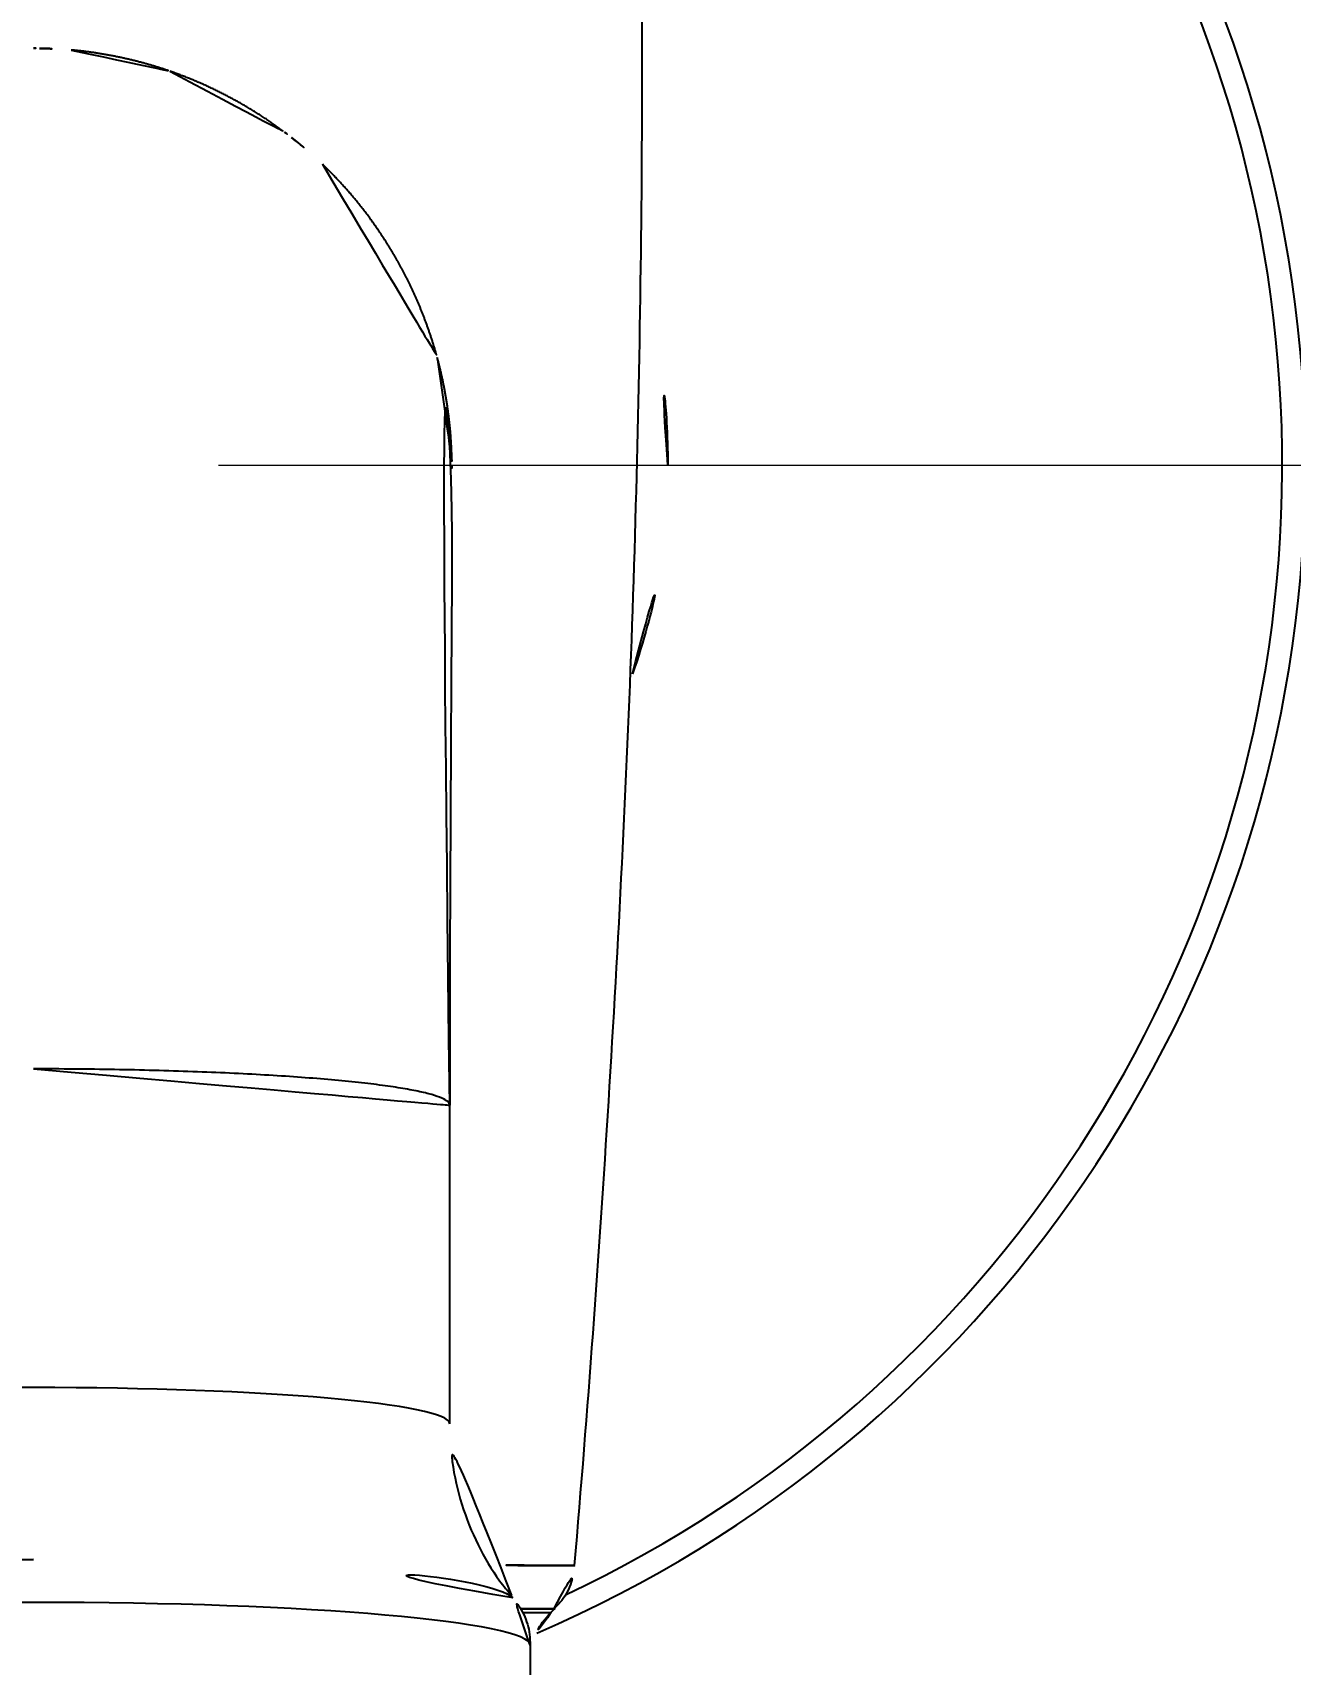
# Model space of a CAD drawing. Extents: x 16296677672 to 16296678106, y -37409616503 to -37409616185.
# Drawn here: x 16296677787.51 to 16296677814.7, y -37409616413.15 to -37409616377.86 of the extents above; entities that cross this region are included whole.
import ezdxf

# ---------------------------------------------------------------- set-up
doc = ezdxf.new("R2010")
doc.units = 0
doc.header["$LTSCALE"] = 10
doc.header["$MEASUREMENT"] = 0
doc.header["$PDMODE"] = 3
doc.header["$PDSIZE"] = -10
doc.layers.get('0').update_dxf_attribs({"linetype": 'CONTINUOUS'})
doc.layers.get('DEFPOINTS').update_dxf_attribs({"linetype": 'CONTINUOUS'})
doc.layers.add('DWG', color=7, linetype='CONTINUOUS')
doc.styles.add('Daelim Dimension', font='')
doc.styles.get('Daelim Dimension').set_extended_font_data('나눔고딕')
doc.dimstyles.new('DEFAULT', dxfattribs={"dimscale": 2, "dimtxt": 2, "dimasz": 2, "dimexe": 0, "dimexo": 2, "dimgap": 1, "dimtad": 1, "dimdec": 1, "dimzin": 9, "dimdsep": 46, "dimtxsty": 'Daelim Dimension', "dimcen": 0.5, "dimclrd": 252, "dimclre": 252, "dimclrt": 3, "dimadec": 1, "dimazin": 0, "dimtfac": 1, "dimtdec": 1, "dimtix": 1, "dimtmove": 0, "dimatfit": 3, "dimfxl": 1, "dimtolj": 1, "dimtzin": 1, "dimlwd": 9, "dimlwe": 9, "dimarcsym": 0})

# ---------------------------------------------------------------- blocks, each defined once
blk = doc.blocks.new('*D92')
at = {"color": 5, "lineweight": 9, "ltscale": 0.5, "transparency": 16777216}
for p, q in [((16296677826.205391, -37409616336.265823), (16296677851.151831, -37409616336.265823)), ((16296677851.151831, -37409616383.218193), (16296677851.151831, -37409616340.265823)), ((16296677791.52178, -37409616387.218193), (16296677851.151831, -37409616387.218193))]:
    blk.add_line(p, q, dxfattribs=at)
at = {"color": 5, "ltscale": 0.5, "transparency": 16777216}
for points in [[(16296677850.485161, -37409616340.265823), (16296677851.818501, -37409616340.265823), (16296677851.151831, -37409616336.265823)], [(16296677850.485161, -37409616383.218193), (16296677851.818501, -37409616383.218193), (16296677851.151831, -37409616387.218193)]]:
    blk.add_solid(points, dxfattribs=at)
at = {"layer": 'DEFPOINTS', "color": 0, "ltscale": 0.5, "transparency": 16777216}
for p in [(16296677822.205391, -37409616336.265823), (16296677851.151831, -37409616336.265823), (16296677787.52178, -37409616387.218193)]:
    blk.add_point(p, dxfattribs=at)
at = {"color": 7, "ltscale": 0.5, "transparency": 16777216, "insert": (16296677845.885719, -37409616361.730659), "char_height": 6, "attachment_point": 5, "rotation": 90, "style": 'Daelim Dimension'}
blk.add_mtext('\\A1;60~67', dxfattribs=at)

msp = doc.modelspace()

# ---------------------------------------------------------------- linework, layer by layer
at = {"ltscale": 0.5}
for radius, start, end in [(27.5, 293.3110896, 62.7301596), (27, 295.2252335, 62.1818648)]:
    msp.add_arc((16296677787.52177, -37409616387.21817), radius, start, end, dxfattribs=at)
at = {"layer": 'DWG', "color": 0}
for p, q in [((16296677796.52177, -37409616407.948883), (16296677796.52177, -37409616401.058128)), ((16296677796.52177, -37409616407.949043), (16296677796.52177, -37409616407.948883)), ((16296677799.22509, -37409616411.011421), (16296677799.226219, -37409616411.01165)), ((16296677798.125509, -37409616412.028831), (16296677798.711109, -37409616412.028831)), ((16296677798.711109, -37409616412.028831), (16296677798.78735, -37409616411.952583)), ((16296677798.27177, -37409616413.838013), (16296677798.27177, -37409616412.745903))]:
    msp.add_line(p, q, dxfattribs=at)
msp.add_arc((16296677799.77177, -37409616413.089493), 1.5, 135, 180, dxfattribs=at)
for centre, major_axis, ratio, start_param, end_param in [((16296677787.52177, -37409616387.21817), (13.716, 0), 0.999986292, 0, 0.286179452), ((16296677787.52177, -37409616387.21817), (13.716, 0), 0.999986292, 5.947722143, 6.283185307), ((16296677787.52177, -37409616407.948883), (9, 0), 0.087155743, 0, 3.141199856), ((16296677787.52177, -37409616411.786499), (10.4, 0), 0.087155743, 1.570796365, 3.059813064), ((16296677787.52177, -37409616411.786499), (10.4, 0), 0.087155743, 0.080797739, 1.570796269), ((16296677787.52177, -37409616412.745903), (-10.75, 0), 0.087155743, 3.141593063, 6.283185307)]:
    msp.add_ellipse(centre, major_axis=major_axis, ratio=ratio, start_param=start_param, end_param=end_param, dxfattribs=at)
for points, knots in [([(16296677799.222589, -37409616411.01194), (16296677799.508209, -37409616407.668037), (16296677800.002859, -37409616400.894943), (16296677800.520809, -37409616390.677933), (16296677800.727859, -37409616380.36628), (16296677800.67193, -37409616373.49147), (16296677800.594101, -37409616370.052879)], [0, 0, 0, 0, 0.245507363, 0.496927255, 0.74841677, 1, 1, 1, 1]), ([(16296677788.338511, -37409616378.24025), (16296677788.353331, -37409616378.241623), (16296677788.382919, -37409616378.24437), (16296677788.42721, -37409616378.248749), (16296677788.47134, -37409616378.253326), (16296677788.51531, -37409616378.258102), (16296677788.559111, -37409616378.263069), (16296677788.60276, -37409616378.268242), (16296677788.64624, -37409616378.273613), (16296677788.68956, -37409616378.27916), (16296677788.732731, -37409616378.284897), (16296677788.77573, -37409616378.290833), (16296677788.818569, -37409616378.296944), (16296677788.86124, -37409616378.303253), (16296677788.903761, -37409616378.309723), (16296677788.94611, -37409616378.316383), (16296677788.98831, -37409616378.323219), (16296677789.03034, -37409616378.330238), (16296677789.072201, -37409616378.337433), (16296677789.113911, -37409616378.344788), (16296677789.155451, -37409616378.352318), (16296677789.196831, -37409616378.360023), (16296677789.238041, -37409616378.367882), (16296677789.279091, -37409616378.375908), (16296677789.319981, -37409616378.384102), (16296677789.360701, -37409616378.392464), (16296677789.401251, -37409616378.40097), (16296677789.44165, -37409616378.409653), (16296677789.481871, -37409616378.418472), (16296677789.521931, -37409616378.427452), (16296677789.561831, -37409616378.436592), (16296677789.601561, -37409616378.445877), (16296677789.64113, -37409616378.455307), (16296677789.680531, -37409616378.464897), (16296677789.719761, -37409616378.474632), (16296677789.758829, -37409616378.484497), (16296677789.797729, -37409616378.494522), (16296677789.83647, -37409616378.504677), (16296677789.87504, -37409616378.514977), (16296677789.913441, -37409616378.525414), (16296677789.951679, -37409616378.535988), (16296677789.989759, -37409616378.5467), (16296677790.02767, -37409616378.557533), (16296677790.065411, -37409616378.568497), (16296677790.10298, -37409616378.579613), (16296677790.1404, -37409616378.590843), (16296677790.177641, -37409616378.602188), (16296677790.21472, -37409616378.61367), (16296677790.25164, -37409616378.625267), (16296677790.288389, -37409616378.637001), (16296677790.32497, -37409616378.648842), (16296677790.361389, -37409616378.660797), (16296677790.39764, -37409616378.672882), (16296677790.433741, -37409616378.685066), (16296677790.45772, -37409616378.693314), (16296677790.46969, -37409616378.697433)], [0, 0, 0, 0, 0.020434112, 0.040803536, 0.061108694, 0.081349999, 0.101527851, 0.121642638, 0.141694741, 0.161684529, 0.181612363, 0.201478596, 0.221283573, 0.241027626, 0.260710981, 0.280333779, 0.299896161, 0.319398268, 0.338840244, 0.358222232, 0.377544379, 0.396806833, 0.416009742, 0.435153257, 0.454237529, 0.47326271, 0.492228956, 0.511136422, 0.529985262, 0.548775636, 0.5675077, 0.586181613, 0.604797536, 0.623355626, 0.641856046, 0.660298955, 0.678684514, 0.697012885, 0.715284227, 0.733498703, 0.751656472, 0.769757695, 0.787802532, 0.805791143, 0.823723687, 0.841600323, 0.859421208, 0.8771865, 0.894896355, 0.91255093, 0.93015038, 0.947694858, 0.96518452, 0.982619516, 1, 1, 1, 1]), ([(16296677790.46969, -37409616378.697433), (16296677790.484921, -37409616378.702713), (16296677790.5154, -37409616378.713272), (16296677790.561001, -37409616378.729424), (16296677790.606529, -37409616378.745811), (16296677790.65197, -37409616378.762444), (16296677790.69733, -37409616378.779327), (16296677790.742611, -37409616378.796448), (16296677790.7878, -37409616378.81382), (16296677790.832899, -37409616378.831429), (16296677790.877911, -37409616378.849281), (16296677790.922831, -37409616378.867378), (16296677790.967661, -37409616378.885712), (16296677791.0124, -37409616378.904297), (16296677791.057039, -37409616378.923111), (16296677791.101589, -37409616378.942177), (16296677791.14604, -37409616378.961479), (16296677791.19039, -37409616378.981018), (16296677791.23464, -37409616379.000801), (16296677791.27879, -37409616379.020828), (16296677791.32284, -37409616379.041092), (16296677791.366791, -37409616379.061592), (16296677791.410641, -37409616379.082336), (16296677791.45438, -37409616379.103317), (16296677791.498011, -37409616379.124527), (16296677791.54154, -37409616379.146004), (16296677791.584961, -37409616379.167686), (16296677791.628269, -37409616379.189629), (16296677791.671471, -37409616379.2118), (16296677791.71456, -37409616379.234207), (16296677791.75753, -37409616379.256859), (16296677791.8004, -37409616379.279747), (16296677791.843149, -37409616379.302856), (16296677791.88578, -37409616379.326233), (16296677791.92831, -37409616379.349823), (16296677791.970711, -37409616379.37365), (16296677792.013, -37409616379.39772), (16296677792.05517, -37409616379.42202), (16296677792.097219, -37409616379.446564), (16296677792.139151, -37409616379.471329), (16296677792.18096, -37409616379.496338), (16296677792.222651, -37409616379.521584), (16296677792.26421, -37409616379.547058), (16296677792.305651, -37409616379.572769), (16296677792.34697, -37409616379.598709), (16296677792.38817, -37409616379.624893), (16296677792.429239, -37409616379.651299), (16296677792.470181, -37409616379.67794), (16296677792.511, -37409616379.704819), (16296677792.551689, -37409616379.731918), (16296677792.592251, -37409616379.759262), (16296677792.632681, -37409616379.786827), (16296677792.672991, -37409616379.814629), (16296677792.71316, -37409616379.842659), (16296677792.753201, -37409616379.870934), (16296677792.79311, -37409616379.899422), (16296677792.83289, -37409616379.928146), (16296677792.87254, -37409616379.9571), (16296677792.91206, -37409616379.986267), (16296677792.93828, -37409616380.005913), (16296677792.951389, -37409616380.015732)], [0, 0, 0, 0, 0.017144123, 0.034290524, 0.051439182, 0.068590073, 0.085743172, 0.102898451, 0.120055881, 0.137215431, 0.154377067, 0.171540773, 0.188706573, 0.205874499, 0.223044595, 0.240216912, 0.257391509, 0.274568453, 0.29174782, 0.308929693, 0.326114163, 0.34330133, 0.360491299, 0.377684185, 0.394880109, 0.412079199, 0.429281589, 0.446487421, 0.463696842, 0.480910007, 0.498127075, 0.51534821, 0.532573584, 0.54980337, 0.56703775, 0.584276907, 0.601521029, 0.618770309, 0.63602494, 0.653285122, 0.670551056, 0.687822943, 0.70510099, 0.722385405, 0.739676412, 0.756974253, 0.77427917, 0.791591407, 0.808911212, 0.826238831, 0.843574514, 0.86091851, 0.87827107, 0.895632445, 0.913002889, 0.930382654, 0.947771993, 0.965171161, 0.982580412, 1, 1, 1, 1]), ([(16296677793.77136, -37409616380.711388), (16296677793.78253, -37409616380.722107), (16296677793.80497, -37409616380.743629), (16296677793.838539, -37409616380.77626), (16296677793.872219, -37409616380.809303), (16296677793.90596, -37409616380.842773), (16296677793.939791, -37409616380.876678), (16296677793.97368, -37409616380.911018), (16296677794.007641, -37409616380.945801), (16296677794.04166, -37409616380.981033), (16296677794.075729, -37409616381.016701), (16296677794.109859, -37409616381.052818), (16296677794.144039, -37409616381.089394), (16296677794.178249, -37409616381.126427), (16296677794.2125, -37409616381.163918), (16296677794.24678, -37409616381.201874), (16296677794.28109, -37409616381.240303), (16296677794.31542, -37409616381.279182), (16296677794.34976, -37409616381.31855), (16296677794.384121, -37409616381.358398), (16296677794.41847, -37409616381.39872), (16296677794.452829, -37409616381.439529), (16296677794.487181, -37409616381.480827), (16296677794.521521, -37409616381.522614), (16296677794.55584, -37409616381.564903), (16296677794.590139, -37409616381.607681), (16296677794.624411, -37409616381.65097), (16296677794.65864, -37409616381.694763), (16296677794.692841, -37409616381.739059), (16296677794.72698, -37409616381.783867), (16296677794.76108, -37409616381.829193), (16296677794.795111, -37409616381.875038), (16296677794.829069, -37409616381.92141), (16296677794.86297, -37409616381.968307), (16296677794.89679, -37409616382.015717), (16296677794.930519, -37409616382.063683), (16296677794.964161, -37409616382.112167), (16296677794.9977, -37409616382.161201), (16296677795.031139, -37409616382.21077), (16296677795.064461, -37409616382.260887), (16296677795.09767, -37409616382.311546), (16296677795.130751, -37409616382.36277), (16296677795.1637, -37409616382.414543), (16296677795.19651, -37409616382.466873), (16296677795.229179, -37409616382.51976), (16296677795.26169, -37409616382.573219), (16296677795.294041, -37409616382.627243), (16296677795.326229, -37409616382.681839), (16296677795.358231, -37409616382.737007), (16296677795.390051, -37409616382.79277), (16296677795.42168, -37409616382.849113), (16296677795.45311, -37409616382.906021), (16296677795.484329, -37409616382.963531), (16296677795.515329, -37409616383.021637), (16296677795.54611, -37409616383.08033), (16296677795.57666, -37409616383.139633), (16296677795.60696, -37409616383.199532), (16296677795.636999, -37409616383.260033), (16296677795.66679, -37409616383.321152), (16296677795.69631, -37409616383.382881), (16296677795.72555, -37409616383.445229), (16296677795.75449, -37409616383.508202), (16296677795.78314, -37409616383.571793), (16296677795.81148, -37409616383.636009), (16296677795.8395, -37409616383.700859), (16296677795.867189, -37409616383.76635), (16296677795.894541, -37409616383.832474), (16296677795.921551, -37409616383.899231), (16296677795.948191, -37409616383.966637), (16296677795.974461, -37409616384.034698), (16296677796.000351, -37409616384.103409), (16296677796.02585, -37409616384.172783), (16296677796.050949, -37409616384.24279), (16296677796.07563, -37409616384.313477), (16296677796.09989, -37409616384.384819), (16296677796.123711, -37409616384.456833), (16296677796.147079, -37409616384.529503), (16296677796.169991, -37409616384.602859), (16296677796.19241, -37409616384.67688), (16296677796.21435, -37409616384.751579), (16296677796.234261, -37409616384.821648), (16296677796.246731, -37409616384.866852), (16296677796.25218, -37409616384.886887)], [0, 0, 0, 0, 0.009448781, 0.01897037, 0.028564838, 0.03823226, 0.047972716, 0.057786293, 0.067673083, 0.077633185, 0.087666705, 0.097773756, 0.107954458, 0.11820894, 0.128537338, 0.138939798, 0.149416476, 0.159967535, 0.170593149, 0.181293485, 0.192068716, 0.202919029, 0.213844622, 0.224845704, 0.235922498, 0.247075241, 0.25830418, 0.26960954, 0.280991519, 0.292450322, 0.303986166, 0.315599281, 0.327289909, 0.339058303, 0.350904727, 0.362829458, 0.374832781, 0.386914995, 0.399076408, 0.41131734, 0.42363812, 0.43603909, 0.448520602, 0.461083018, 0.473726713, 0.486452073, 0.499259493, 0.512149384, 0.525122166, 0.538178273, 0.551318151, 0.564542259, 0.577851071, 0.591245075, 0.604724772, 0.61829068, 0.631943334, 0.645683282, 0.659511091, 0.673427347, 0.687432652, 0.701527627, 0.715712914, 0.729989172, 0.744357084, 0.758817351, 0.773370696, 0.788017862, 0.802759616, 0.817596745, 0.832530056, 0.847560379, 0.862688563, 0.877915404, 0.893241604, 0.908667881, 0.924194985, 0.939823697, 0.955554828, 0.971389218, 0.987327738, 1, 1, 1, 1]), ([(16296677796.25218, -37409616384.886887), (16296677796.25363, -37409616384.89222), (16296677796.262011, -37409616384.923103), (16296677796.27705, -37409616384.979767), (16296677796.296869, -37409616385.057213), (16296677796.316139, -37409616385.135323), (16296677796.33482, -37409616385.214127), (16296677796.352909, -37409616385.293633), (16296677796.370411, -37409616385.373833), (16296677796.38727, -37409616385.45472), (16296677796.403509, -37409616385.536308), (16296677796.4191, -37409616385.618599), (16296677796.434019, -37409616385.701576), (16296677796.448271, -37409616385.785271), (16296677796.46183, -37409616385.869652), (16296677796.47467, -37409616385.954742), (16296677796.486799, -37409616386.040527), (16296677796.49819, -37409616386.127007), (16296677796.50882, -37409616386.214203), (16296677796.518681, -37409616386.302094), (16296677796.52776, -37409616386.390671), (16296677796.536039, -37409616386.479958), (16296677796.543501, -37409616386.569939), (16296677796.550119, -37409616386.660606), (16296677796.55588, -37409616386.751984), (16296677796.56077, -37409616386.844032), (16296677796.56477, -37409616386.936768), (16296677796.567841, -37409616387.030197), (16296677796.57004, -37409616387.124298), (16296677796.57069, -37409616387.187263), (16296677796.57102, -37409616387.218857)], [0, 0, 0, 0, 0.007023007, 0.040664838, 0.074529384, 0.108618687, 0.142934839, 0.177479975, 0.212256273, 0.247265946, 0.282511238, 0.317994422, 0.353717788, 0.389683645, 0.425894311, 0.462352111, 0.499059371, 0.536018413, 0.573231552, 0.610701095, 0.648429336, 0.686418554, 0.724671019, 0.763188985, 0.8019747, 0.841030408, 0.880358359, 0.919960915, 0.959840594, 1, 1, 1, 1]), ([(16296677796.521971, -37409616401.06115), (16296677796.52153, -37409616400.413002), (16296677796.522129, -37409616399.191177), (16296677796.526091, -37409616397.572182), (16296677796.532419, -37409616396.330872), (16296677796.536369, -37409616395.43222), (16296677796.53978, -37409616394.697289), (16296677796.54323, -37409616393.973824), (16296677796.54686, -37409616393.240662), (16296677796.55121, -37409616392.386963), (16296677796.557711, -37409616391.344353), (16296677796.56657, -37409616390.078331), (16296677796.5723, -37409616388.726723), (16296677796.546841, -37409616387.347153), (16296677796.48818, -37409616386.075439), (16296677796.336411, -37409616385.267189), (16296677796.237881, -37409616384.892113)], [0, 0, 0, 0, 0.081133582, 0.15457023, 0.208769819, 0.244352754, 0.277574112, 0.312544765, 0.349255034, 0.387761723, 0.447930575, 0.523037099, 0.615072876, 0.726679869, 0.860709477, 1, 1, 1, 1]), ([(16296677787.52177, -37409616400.273727), (16296677787.816299, -37409616400.273727), (16296677788.110821, -37409616400.274986), (16296677788.697029, -37409616400.280006), (16296677788.98872, -37409616400.283791), (16296677789.56645, -37409616400.293808), (16296677789.852489, -37409616400.300049), (16296677790.41618, -37409616400.314949), (16296677790.693821, -37409616400.323608), (16296677791.238029, -37409616400.343246), (16296677791.77116, -37409616400.365227), (16296677792.52994, -37409616400.404869), (16296677793.24049, -37409616400.450798), (16296677793.89596, -37409616400.502579), (16296677794.490049, -37409616400.559708), (16296677795.017031, -37409616400.621643), (16296677795.471821, -37409616400.687767), (16296677795.72398, -37409616400.73423), (16296677795.9494, -37409616400.781662), (16296677796.04874, -37409616400.805862), (16296677796.21973, -37409616400.854988), (16296677796.29138, -37409616400.879921), (16296677796.4063, -37409616400.930267), (16296677796.44957, -37409616400.955704), (16296677796.507299, -37409616401.00679), (16296677796.52177, -37409616401.032463), (16296677796.52177, -37409616401.059097), (16296677796.521749, -37409616401.060066), (16296677796.521709, -37409616401.06105)], [0, 0, 0, 0, 0.062351894, 0.062351894, 0.124703788, 0.124703788, 0.187055682, 0.187055682, 0.249407577, 0.249407577, 0.311759471, 0.374111365, 0.436463259, 0.498815153, 0.561167047, 0.623518941, 0.685870835, 0.74822273, 0.74822273, 0.810574624, 0.810574624, 0.872926518, 0.872926518, 0.935278412, 0.935278412, 0.997630306, 0.997630306, 1, 1, 1, 1]), ([(16296677797.867001, -37409616411.663467), (16296677797.773569, -37409616411.561333), (16296677797.496531, -37409616411.228569), (16296677797.11301, -37409616410.568382), (16296677796.76211, -37409616409.699913), (16296677796.557739, -37409616408.809692), (16296677796.530491, -37409616408.219368), (16296677796.538639, -37409616407.943336)], [0, 0, 0, 0, 0.106526244, 0.333067943, 0.56479469, 0.799278998, 1, 1, 1, 1]), ([(16296677799.226219, -37409616411.01165), (16296677799.22621, -37409616411.011658), (16296677799.2262, -37409616411.011673), (16296677799.225451, -37409616411.012009), (16296677799.214861, -37409616411.012222), (16296677799.17452, -37409616411.012283), (16296677799.14476, -37409616411.012138), (16296677799.066139, -37409616411.011574), (16296677799.01729, -37409616411.011131), (16296677798.92923, -37409616411.010674), (16296677798.89739, -37409616411.010551), (16296677798.845869, -37409616411.010468), (16296677798.82807, -37409616411.010437), (16296677798.79122, -37409616411.010406), (16296677798.77215, -37409616411.010406), (16296677798.673901, -37409616411.010368), (16296677798.58626, -37409616411.010323), (16296677798.39357, -37409616411.009987), (16296677798.28849, -37409616411.009743), (16296677798.061119, -37409616411.009132), (16296677797.938841, -37409616411.008789), (16296677797.68301, -37409616411.007782), (16296677797.55032, -37409616411.007027), (16296677797.409269, -37409616411.00634)], [0, 0, 0, 0, 0.002099248, 0.002099248, 0.127510934, 0.127510934, 0.252922621, 0.252922621, 0.378334307, 0.378334307, 0.44104015, 0.44104015, 0.472393072, 0.472393072, 0.503745993, 0.503745993, 0.62915768, 0.62915768, 0.754569366, 0.754569366, 0.879981052, 0.879981052, 1, 1, 1, 1]), ([(16296677798.777229, -37409616411.942627), (16296677798.83946, -37409616411.889091), (16296677798.997589, -37409616411.725082), (16296677799.161671, -37409616411.400436), (16296677799.20587, -37409616411.136108), (16296677799.209869, -37409616411.0103)], [0, 0, 0, 0, 0.229253871, 0.652586756, 1, 1, 1, 1]), ([(16296677798.26029, -37409616412.733627), (16296677798.261921, -37409616412.574783), (16296677798.226259, -37409616412.275772), (16296677798.04636, -37409616411.905251), (16296677797.90473, -37409616411.734421), (16296677797.84059, -37409616411.673012)], [0, 0, 0, 0, 0.369142456, 0.746067868, 1, 1, 1, 1]), ([(16296677798.04603, -37409616411.949127), (16296677798.060341, -37409616411.949188), (16296677798.074459, -37409616411.949226), (16296677798.180639, -37409616411.94957), (16296677798.26454, -37409616411.949654), (16296677798.35858, -37409616411.949623), (16296677798.37682, -37409616411.949608), (16296677798.412069, -37409616411.949577), (16296677798.4291, -37409616411.949562), (16296677798.47838, -37409616411.949516), (16296677798.508829, -37409616411.949516), (16296677798.593031, -37409616411.949562), (16296677798.639721, -37409616411.949631), (16296677798.7148, -37409616411.949478), (16296677798.743191, -37409616411.949257), (16296677798.781549, -37409616411.948669), (16296677798.791519, -37409616411.948273), (16296677798.792049, -37409616411.947899), (16296677798.792049, -37409616411.947891), (16296677798.792049, -37409616411.947891)], [0, 0, 0, 0, 0.029271373, 0.029271373, 0.22312371, 0.22312371, 0.271586794, 0.271586794, 0.320049878, 0.320049878, 0.416976046, 0.416976046, 0.610828382, 0.610828382, 0.804680718, 0.804680718, 0.998533054, 0.998533054, 1, 1, 1, 1])]:
    msp.add_open_spline(points, degree=3, knots=knots, dxfattribs=at)
for points in [[(16296677787.521879, -37409616378.203163), (16296677787.566681, -37409616378.203133), (16296677787.611389, -37409616378.203438), (16296677787.656, -37409616378.204079)], [(16296677787.656, -37409616378.204079), (16296677787.88607, -37409616378.207512), (16296677788.113649, -37409616378.219818), (16296677788.338511, -37409616378.24025)], [(16296677792.951389, -37409616380.015732), (16296677793.00326, -37409616380.054703), (16296677793.05464, -37409616380.094162), (16296677793.10552, -37409616380.134117)], [(16296677793.10552, -37409616380.134117), (16296677793.337799, -37409616380.316643), (16296677793.55987, -37409616380.509277), (16296677793.77136, -37409616380.711388)], [(16296677796.570959, -37409616387.233856), (16296677796.57118, -37409616387.27578), (16296677796.5711, -37409616387.31765), (16296677796.57073, -37409616387.359482)]]:
    msp.add_open_spline(points, degree=3, dxfattribs=at)

# ---------------------------------------------------------------- dimensions: what is measured, and where the dimension line sits
at = {"ltscale": 0.5}
dim = msp.add_linear_dim(base=(16296677851.151831, -37409616336.265823), p1=(16296677787.52177, -37409616387.21817), p2=(16296677822.205379, -37409616336.265808), angle=90, text='60~67', dimstyle='DEFAULT', override={"dimtxt": 3, "dimclrd": 5, "dimclre": 5, "dimclrt": 7}, dxfattribs=at)
dim.commit()
dim.dimension.update_dxf_attribs({"geometry": '*D92', "text_midpoint": (16296677851.151819, -37409616361.730659), "dimtype": 160})

doc.saveas('drawing.dxf')
